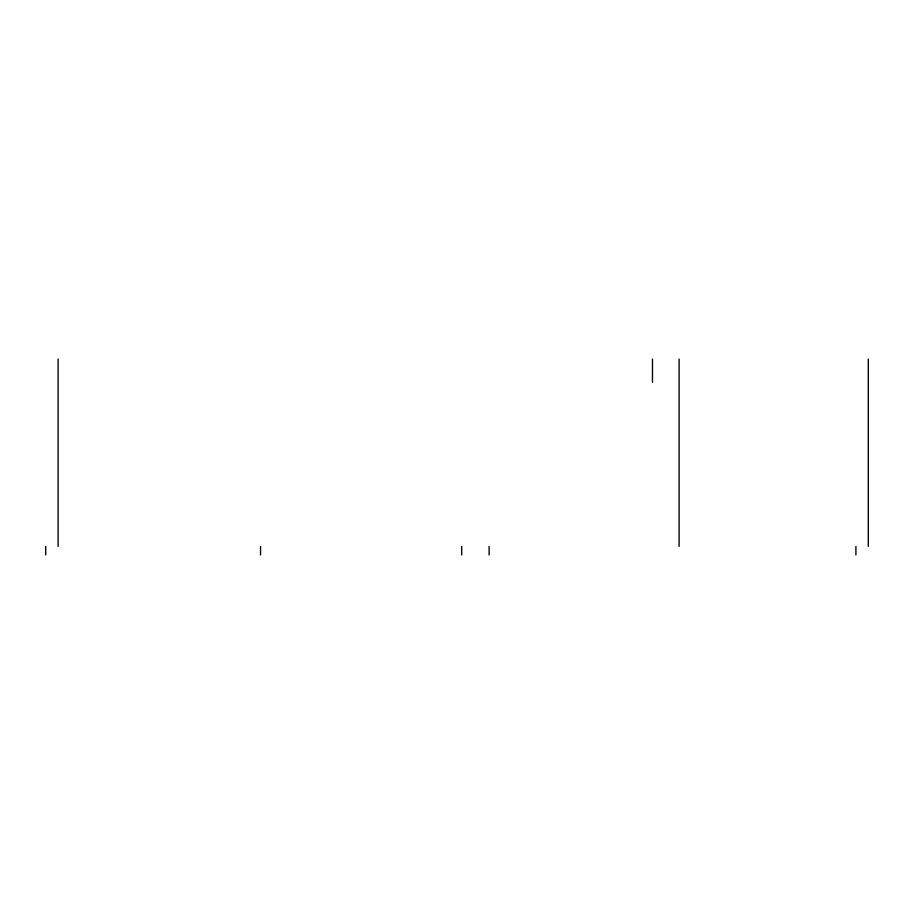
<?xml version="1.0" encoding="UTF-8"?>
<svg xmlns="http://www.w3.org/2000/svg" width="914" height="914" viewBox="0 0 914 914"><rect width="100%" height="100%" fill="white"/><g stroke="black" fill="none" stroke-linecap="round" stroke-linejoin="round"><path stroke-width="1.37" d="M868.3 359.042L868.3 546.389M855.904 546.389L855.904 554.958M679.102 359.042L679.102 546.389M652.47 359.042L652.47 382.281M489.127 546.389L489.127 554.958M461.696 546.389L461.696 554.958M260.559 546.389L260.559 554.958M58.108 359.042L58.108 546.389M45.7 546.389L45.7 554.958"/></g></svg>
